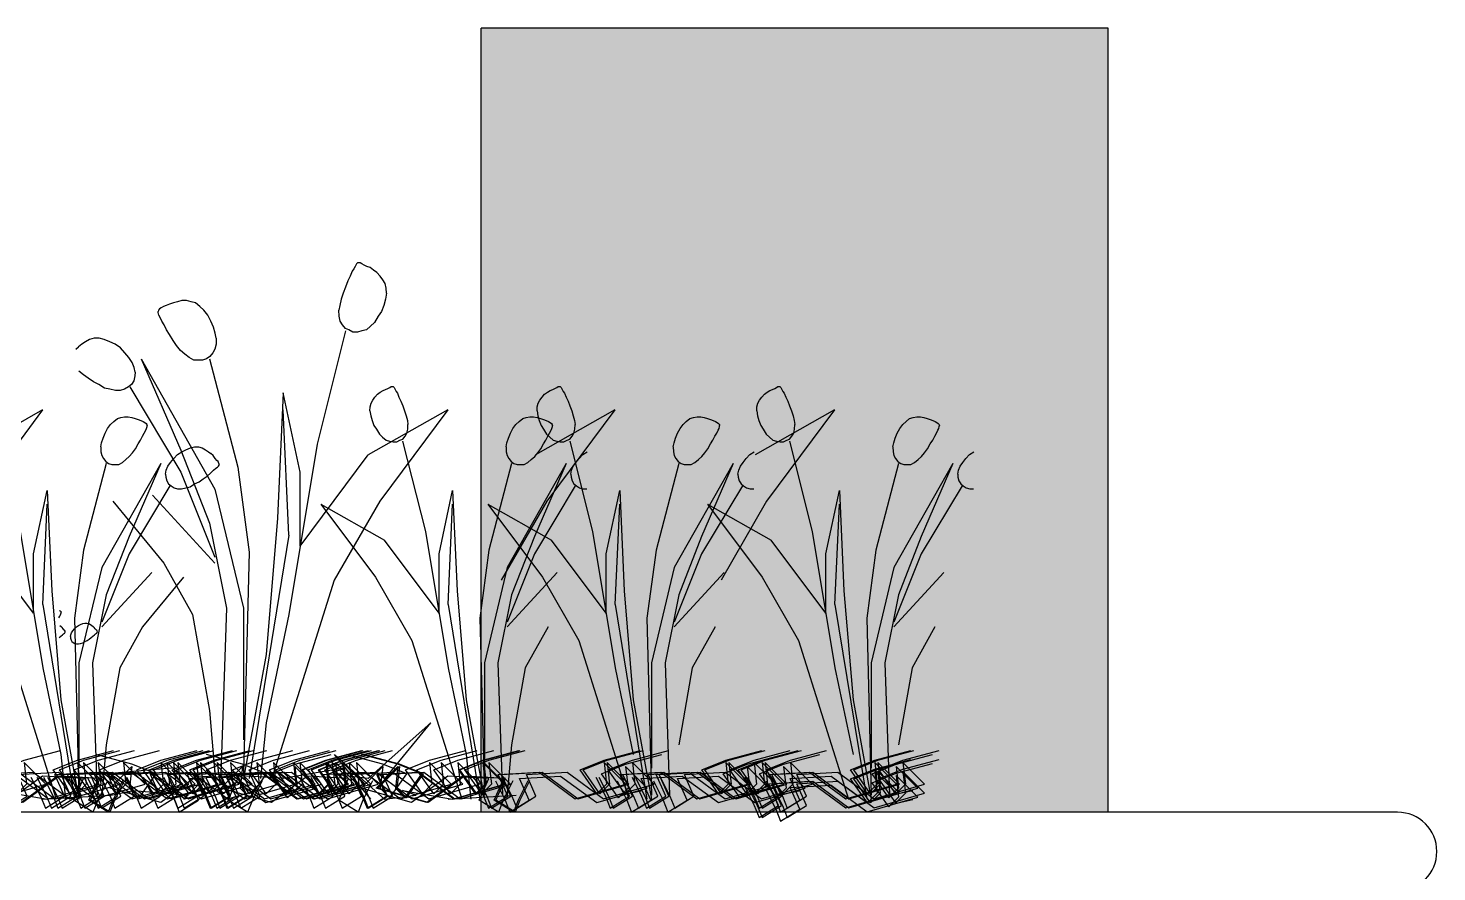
# Model space of a CAD drawing. Header units: metres. Extents: x -109 to 591, y -5 to 592.
# Drawn here: x 573.47 to 574.368, y 7.237 to 7.775 of the extents above; entities that cross this region are included whole.
import ezdxf

# ---------------------------------------------------------------- set-up
doc = ezdxf.new("R2010")
doc.units = ezdxf.units.M
doc.header["$LTSCALE"] = 0.03
doc.layers.add('Areas verdes', color=74, linetype='Continuous')
doc.layers.add('HATCH SECCION', color=8, linetype='Continuous', lineweight=5)
doc.layers.add('Muro bajo', color=7, linetype='Continuous', lineweight=30)

msp = doc.modelspace()

# ---------------------------------------------------------------- hatches: boundary and pattern name
at = {"layer": 'HATCH SECCION'}
msp.add_hatch(color=31, dxfattribs=at).paths.add_polyline_path([(574.15834, 7.27491), (573.75834, 7.27491), (573.75834, 7.77491), (574.15834, 7.77491)])

# ---------------------------------------------------------------- linework, layer by layer
at = {"layer": 'Areas verdes', "color": 6, "linetype": 'Continuous'}
for p, q in [((573.67618, 7.61989), (573.67486, 7.61678)), ((573.67719, 7.62144), (573.67618, 7.61989)), ((573.67804, 7.62299), (573.67719, 7.62144)), ((573.67882, 7.62454), (573.67804, 7.62299)), ((573.67951, 7.62532), (573.67882, 7.62454)), ((573.68021, 7.62532), (573.67951, 7.62532)), ((573.68114, 7.62532), (573.68021, 7.62532)), ((573.68223, 7.62454), (573.68114, 7.62532)), ((573.6837, 7.62377), (573.68223, 7.62454)), ((573.68549, 7.62299), (573.6837, 7.62377)), ((573.68758, 7.62221), (573.68549, 7.62299)), ((573.68976, 7.62066), (573.68758, 7.62221)), ((573.69193, 7.61911), (573.68976, 7.62066)), ((573.69402, 7.61678), (573.69193, 7.61911)), ((573.67183, 7.6098), (573.67036, 7.60592)), ((573.67331, 7.61368), (573.67183, 7.6098)), ((573.67486, 7.61678), (573.67331, 7.61368)), ((573.69573, 7.61445), (573.69402, 7.61678)), ((573.69713, 7.61213), (573.69573, 7.61445)), ((573.69783, 7.60902), (573.69713, 7.61213)), ((573.56476, 7.60049), (573.56212, 7.59971)), ((573.56755, 7.60126), (573.56476, 7.60049)), ((573.57042, 7.60126), (573.56755, 7.60126)), ((573.57337, 7.60049), (573.57042, 7.60126)), ((573.57624, 7.59971), (573.57337, 7.60049)), ((573.66912, 7.60204), (573.66819, 7.59816)), ((573.67036, 7.60592), (573.66912, 7.60204)), ((573.69744, 7.60204), (573.69635, 7.59816)), ((573.69798, 7.60592), (573.69744, 7.60204)), ((573.69798, 7.60592), (573.69783, 7.60902)), ((573.55265, 7.59506), (573.55242, 7.59428)), ((573.5525, 7.59351), (573.55242, 7.59428)), ((573.55288, 7.59195), (573.5525, 7.59351)), ((573.55327, 7.59583), (573.55265, 7.59506)), ((573.55366, 7.5904), (573.55288, 7.59195)), ((573.55436, 7.59661), (573.55327, 7.59583)), ((573.55575, 7.59738), (573.55436, 7.59661)), ((573.55754, 7.59816), (573.55575, 7.59738)), ((573.55971, 7.59894), (573.55754, 7.59816)), ((573.56212, 7.59971), (573.55971, 7.59894)), ((573.57903, 7.59738), (573.57624, 7.59971)), ((573.58159, 7.59506), (573.57903, 7.59738)), ((573.584, 7.59195), (573.58159, 7.59506)), ((573.58602, 7.58807), (573.584, 7.59195)), ((573.66819, 7.59816), (573.66772, 7.59506)), ((573.6678, 7.59118), (573.66772, 7.59506)), ((573.66857, 7.58807), (573.6678, 7.59118)), ((573.69278, 7.59118), (573.69045, 7.5873)), ((573.6948, 7.59428), (573.69278, 7.59118)), ((573.69635, 7.59816), (573.6948, 7.59428)), ((573.55475, 7.58807), (573.55366, 7.5904)), ((573.55614, 7.58575), (573.55475, 7.58807)), ((573.55777, 7.58264), (573.55614, 7.58575)), ((573.55971, 7.57954), (573.55777, 7.58264)), ((573.58764, 7.58419), (573.58602, 7.58807)), ((573.58881, 7.58031), (573.58764, 7.58419)), ((573.66997, 7.58575), (573.66857, 7.58807)), ((573.67183, 7.58342), (573.66997, 7.58575)), ((573.67408, 7.58264), (573.67183, 7.58342)), ((573.67664, 7.58109), (573.67408, 7.58264)), ((573.68518, 7.58264), (573.68231, 7.58187)), ((573.68789, 7.58497), (573.68518, 7.58264)), ((573.69045, 7.5873), (573.68789, 7.58497)), ((573.50369, 7.57333), (573.5016, 7.57178)), ((573.5061, 7.57488), (573.50369, 7.57333)), ((573.50873, 7.57643), (573.5061, 7.57488)), ((573.5116, 7.57721), (573.50873, 7.57643)), ((573.51471, 7.57721), (573.5116, 7.57721)), ((573.51804, 7.57643), (573.51471, 7.57721)), ((573.52154, 7.57488), (573.51804, 7.57643)), ((573.52495, 7.57333), (573.52154, 7.57488)), ((573.52829, 7.571), (573.52495, 7.57333)), ((573.56188, 7.57566), (573.55971, 7.57954)), ((573.56421, 7.57256), (573.56188, 7.57566)), ((573.58935, 7.57333), (573.58865, 7.57023)), ((573.58943, 7.57721), (573.58881, 7.58031)), ((573.58943, 7.57721), (573.58935, 7.57333)), ((573.67944, 7.58109), (573.67664, 7.58109)), ((573.68231, 7.58187), (573.67944, 7.58109)), ((573.49981, 7.57023), (573.5016, 7.57178)), ((573.53124, 7.5679), (573.52829, 7.571)), ((573.5338, 7.5648), (573.53124, 7.5679)), ((573.53589, 7.56169), (573.5338, 7.5648)), ((573.56669, 7.56945), (573.56421, 7.57256)), ((573.56941, 7.56712), (573.56669, 7.56945)), ((573.5722, 7.5648), (573.56941, 7.56712)), ((573.57507, 7.56324), (573.5722, 7.5648)), ((573.58547, 7.56557), (573.58322, 7.56402)), ((573.58733, 7.5679), (573.58547, 7.56557)), ((573.58865, 7.57023), (573.58733, 7.5679)), ((573.5047, 7.55393), (573.50191, 7.55626)), ((573.53721, 7.55859), (573.53589, 7.56169)), ((573.53783, 7.55549), (573.53721, 7.55859)), ((573.53783, 7.55549), (573.5376, 7.55316)), ((573.57795, 7.56324), (573.57507, 7.56324)), ((573.58066, 7.56324), (573.57795, 7.56324)), ((573.58322, 7.56402), (573.58066, 7.56324)), ((573.5078, 7.55161), (573.5047, 7.55393)), ((573.51114, 7.54928), (573.5078, 7.55161)), ((573.51463, 7.54773), (573.51114, 7.54928)), ((573.5182, 7.5454), (573.51463, 7.54773)), ((573.53341, 7.54617), (573.531, 7.54462)), ((573.53535, 7.54773), (573.53341, 7.54617)), ((573.53682, 7.55005), (573.53535, 7.54773)), ((573.5376, 7.55316), (573.53682, 7.55005)), ((573.70011, 7.54579), (573.70098, 7.54641)), ((573.70098, 7.54641), (573.70172, 7.54641)), ((573.70172, 7.54641), (573.70228, 7.54641)), ((573.70228, 7.54641), (573.70284, 7.54579)), ((573.80665, 7.54579), (573.80752, 7.54641)), ((573.80752, 7.54641), (573.80827, 7.54641)), ((573.80827, 7.54641), (573.80883, 7.54641)), ((573.80883, 7.54641), (573.80938, 7.54579)), ((573.94679, 7.54579), (573.94765, 7.54641)), ((573.94765, 7.54641), (573.9484, 7.54641)), ((573.9484, 7.54641), (573.94896, 7.54641)), ((573.94896, 7.54641), (573.94952, 7.54579)), ((573.52169, 7.54462), (573.5182, 7.5454)), ((573.52511, 7.54385), (573.52169, 7.54462)), ((573.52821, 7.54385), (573.52511, 7.54385)), ((573.531, 7.54462), (573.52821, 7.54385)), ((573.68819, 7.53585), (573.68931, 7.53772)), ((573.68931, 7.53772), (573.69067, 7.53958)), ((573.69067, 7.53958), (573.69235, 7.54144)), ((573.69235, 7.54144), (573.69408, 7.54268)), ((573.69408, 7.54268), (573.69582, 7.54392)), ((573.69582, 7.54392), (573.6975, 7.54454)), ((573.6975, 7.54454), (573.69893, 7.54516)), ((573.69893, 7.54516), (573.70011, 7.54579)), ((573.70284, 7.54579), (573.70346, 7.54454)), ((573.70346, 7.54454), (573.70414, 7.5433)), ((573.70414, 7.5433), (573.70495, 7.54206)), ((573.70495, 7.54206), (573.706, 7.53958)), ((573.706, 7.53958), (573.70724, 7.53709)), ((573.79474, 7.53585), (573.79585, 7.53772)), ((573.79585, 7.53772), (573.79722, 7.53958)), ((573.79722, 7.53958), (573.79889, 7.54144)), ((573.79889, 7.54144), (573.80063, 7.54268)), ((573.80063, 7.54268), (573.80237, 7.54392)), ((573.80237, 7.54392), (573.80405, 7.54454)), ((573.80405, 7.54454), (573.80547, 7.54516)), ((573.80547, 7.54516), (573.80665, 7.54579)), ((573.80938, 7.54579), (573.81001, 7.54454)), ((573.81001, 7.54454), (573.81069, 7.5433)), ((573.81069, 7.5433), (573.8115, 7.54206)), ((573.8115, 7.54206), (573.81255, 7.53958)), ((573.81255, 7.53958), (573.81379, 7.53709)), ((573.93487, 7.53585), (573.93598, 7.53772)), ((573.93598, 7.53772), (573.93735, 7.53958)), ((573.93735, 7.53958), (573.93903, 7.54144)), ((573.93903, 7.54144), (573.94076, 7.54268)), ((573.94076, 7.54268), (573.9425, 7.54392)), ((573.9425, 7.54392), (573.94418, 7.54454)), ((573.94418, 7.54454), (573.94561, 7.54516)), ((573.94561, 7.54516), (573.94679, 7.54579)), ((573.94952, 7.54579), (573.95014, 7.54454)), ((573.95014, 7.54454), (573.95082, 7.5433)), ((573.95082, 7.5433), (573.95163, 7.54206)), ((573.95163, 7.54206), (573.95268, 7.53958)), ((573.95268, 7.53958), (573.95392, 7.53709)), ((573.68751, 7.53089), (573.68763, 7.53337)), ((573.68751, 7.53089), (573.68794, 7.52778)), ((573.68763, 7.53337), (573.68819, 7.53585)), ((573.70724, 7.53709), (573.70842, 7.53399)), ((573.70842, 7.53399), (573.7096, 7.53089)), ((573.7096, 7.53089), (573.7106, 7.52778)), ((573.79405, 7.53089), (573.79418, 7.53337)), ((573.79405, 7.53089), (573.79449, 7.52778)), ((573.79418, 7.53337), (573.79474, 7.53585)), ((573.81379, 7.53709), (573.81497, 7.53399)), ((573.81497, 7.53399), (573.81615, 7.53089)), ((573.81615, 7.53089), (573.81714, 7.52778)), ((573.93418, 7.53089), (573.93431, 7.53337)), ((573.93418, 7.53089), (573.93462, 7.52778)), ((573.93431, 7.53337), (573.93487, 7.53585)), ((573.95392, 7.53709), (573.9551, 7.53399)), ((573.9551, 7.53399), (573.95628, 7.53089)), ((573.95628, 7.53089), (573.95728, 7.52778)), ((573.51856, 7.51661), (573.52017, 7.51971)), ((573.52017, 7.51971), (573.5221, 7.5222)), ((573.5221, 7.5222), (573.52415, 7.52406)), ((573.52415, 7.52406), (573.52638, 7.52592)), ((573.52638, 7.52592), (573.52868, 7.52654)), ((573.52868, 7.52654), (573.53104, 7.52716)), ((573.53104, 7.52716), (573.53333, 7.52716)), ((573.53333, 7.52716), (573.53557, 7.52654)), ((573.53557, 7.52654), (573.53768, 7.52592)), ((573.53768, 7.52592), (573.5396, 7.5253)), ((573.5396, 7.5253), (573.54134, 7.52468)), ((573.54134, 7.52468), (573.54277, 7.52406)), ((573.54277, 7.52406), (573.54389, 7.52344)), ((573.54389, 7.52344), (573.54476, 7.52282)), ((573.54445, 7.51847), (573.54507, 7.51971)), ((573.54476, 7.52282), (573.54525, 7.5222)), ((573.54507, 7.51971), (573.54538, 7.52096)), ((573.54525, 7.5222), (573.54544, 7.52158)), ((573.54538, 7.52096), (573.54544, 7.52158)), ((573.68794, 7.52778), (573.68881, 7.52468)), ((573.68881, 7.52468), (573.69005, 7.52158)), ((573.69005, 7.52158), (573.69166, 7.51909)), ((573.7106, 7.52778), (573.71134, 7.52468)), ((573.71134, 7.52468), (573.71171, 7.5222)), ((573.71165, 7.51909), (573.71171, 7.5222)), ((573.77708, 7.51661), (573.77869, 7.51971)), ((573.77869, 7.51971), (573.78062, 7.5222)), ((573.78062, 7.5222), (573.78266, 7.52406)), ((573.78266, 7.52406), (573.7849, 7.52592)), ((573.7849, 7.52592), (573.7872, 7.52654)), ((573.7872, 7.52654), (573.78955, 7.52716)), ((573.78955, 7.52716), (573.79185, 7.52716)), ((573.79185, 7.52716), (573.79409, 7.52654)), ((573.79409, 7.52654), (573.7962, 7.52592)), ((573.79449, 7.52778), (573.79536, 7.52468)), ((573.79536, 7.52468), (573.7966, 7.52158)), ((573.7962, 7.52592), (573.79812, 7.5253)), ((573.7966, 7.52158), (573.79821, 7.51909)), ((573.79812, 7.5253), (573.79986, 7.52468)), ((573.79986, 7.52468), (573.80129, 7.52406)), ((573.80129, 7.52406), (573.8024, 7.52344)), ((573.8024, 7.52344), (573.80327, 7.52282)), ((573.80296, 7.51847), (573.80358, 7.51971)), ((573.80327, 7.52282), (573.80377, 7.5222)), ((573.80358, 7.51971), (573.80389, 7.52096)), ((573.80377, 7.5222), (573.80396, 7.52158)), ((573.80389, 7.52096), (573.80396, 7.52158)), ((573.81714, 7.52778), (573.81789, 7.52468)), ((573.81789, 7.52468), (573.81826, 7.5222)), ((573.8182, 7.51909), (573.81826, 7.5222)), ((573.88362, 7.51661), (573.88524, 7.51971)), ((573.88524, 7.51971), (573.88716, 7.5222)), ((573.88716, 7.5222), (573.88921, 7.52406)), ((573.88921, 7.52406), (573.89145, 7.52592)), ((573.89145, 7.52592), (573.89374, 7.52654)), ((573.89374, 7.52654), (573.8961, 7.52716)), ((573.8961, 7.52716), (573.8984, 7.52716)), ((573.8984, 7.52716), (573.90063, 7.52654)), ((573.90063, 7.52654), (573.90274, 7.52592)), ((573.90274, 7.52592), (573.90467, 7.5253)), ((573.90467, 7.5253), (573.90641, 7.52468)), ((573.90641, 7.52468), (573.90783, 7.52406)), ((573.90783, 7.52406), (573.90895, 7.52344)), ((573.90895, 7.52344), (573.90982, 7.52282)), ((573.90951, 7.51847), (573.91013, 7.51971)), ((573.90982, 7.52282), (573.91032, 7.5222)), ((573.91013, 7.51971), (573.91044, 7.52096)), ((573.91032, 7.5222), (573.9105, 7.52158)), ((573.91044, 7.52096), (573.9105, 7.52158)), ((573.93462, 7.52778), (573.93549, 7.52468)), ((573.93549, 7.52468), (573.93673, 7.52158)), ((573.93673, 7.52158), (573.93834, 7.51909)), ((573.95728, 7.52778), (573.95802, 7.52468)), ((573.95802, 7.52468), (573.95839, 7.5222)), ((573.95833, 7.51909), (573.95839, 7.5222)), ((574.02376, 7.51661), (574.02537, 7.51971)), ((574.02537, 7.51971), (574.0273, 7.5222)), ((574.0273, 7.5222), (574.02934, 7.52406)), ((574.02934, 7.52406), (574.03158, 7.52592)), ((574.03158, 7.52592), (574.03388, 7.52654)), ((574.03388, 7.52654), (574.03623, 7.52716)), ((574.03623, 7.52716), (574.03853, 7.52716)), ((574.03853, 7.52716), (574.04077, 7.52654)), ((574.04077, 7.52654), (574.04288, 7.52592)), ((574.04288, 7.52592), (574.0448, 7.5253)), ((574.0448, 7.5253), (574.04654, 7.52468)), ((574.04654, 7.52468), (574.04797, 7.52406)), ((574.04797, 7.52406), (574.04908, 7.52344)), ((574.04908, 7.52344), (574.04995, 7.52282)), ((574.04964, 7.51847), (574.05026, 7.51971)), ((574.04995, 7.52282), (574.05045, 7.5222)), ((574.05026, 7.51971), (574.05057, 7.52096)), ((574.05045, 7.5222), (574.05064, 7.52158)), ((574.05057, 7.52096), (574.05064, 7.52158)), ((573.51583, 7.50792), (573.51633, 7.5104)), ((573.51633, 7.5104), (573.51726, 7.51351)), ((573.51726, 7.51351), (573.51856, 7.51661)), ((573.5396, 7.50978), (573.54116, 7.51227)), ((573.54116, 7.51227), (573.54246, 7.51475)), ((573.54246, 7.51475), (573.54358, 7.51661)), ((573.54358, 7.51661), (573.54445, 7.51847)), ((573.69166, 7.51909), (573.69353, 7.51599)), ((573.69353, 7.51599), (573.69557, 7.51413)), ((573.69557, 7.51413), (573.69775, 7.51227)), ((573.69775, 7.51227), (573.70004, 7.51164)), ((573.70004, 7.51164), (573.70234, 7.51102)), ((573.70234, 7.51102), (573.70458, 7.51102)), ((573.70458, 7.51102), (573.70662, 7.51227)), ((573.70662, 7.51227), (573.70842, 7.51289)), ((573.70842, 7.51289), (573.70991, 7.51475)), ((573.70991, 7.51475), (573.71103, 7.51661)), ((573.71103, 7.51661), (573.71165, 7.51909)), ((573.77435, 7.50792), (573.77484, 7.5104)), ((573.77484, 7.5104), (573.77577, 7.51351)), ((573.77577, 7.51351), (573.77708, 7.51661)), ((573.79812, 7.50978), (573.79967, 7.51227)), ((573.79821, 7.51909), (573.80007, 7.51599)), ((573.79967, 7.51227), (573.80098, 7.51475)), ((573.80007, 7.51599), (573.80212, 7.51413)), ((573.80098, 7.51475), (573.80209, 7.51661)), ((573.80209, 7.51661), (573.80296, 7.51847)), ((573.80212, 7.51413), (573.80429, 7.51227)), ((573.80429, 7.51227), (573.80659, 7.51164)), ((573.80659, 7.51164), (573.80889, 7.51102)), ((573.80889, 7.51102), (573.81112, 7.51102)), ((573.81112, 7.51102), (573.81317, 7.51227)), ((573.81317, 7.51227), (573.81497, 7.51289)), ((573.81497, 7.51289), (573.81646, 7.51475)), ((573.81646, 7.51475), (573.81758, 7.51661)), ((573.81758, 7.51661), (573.8182, 7.51909)), ((573.88089, 7.50792), (573.88139, 7.5104)), ((573.88139, 7.5104), (573.88232, 7.51351)), ((573.88232, 7.51351), (573.88362, 7.51661)), ((573.90467, 7.50978), (573.90622, 7.51227)), ((573.90622, 7.51227), (573.90752, 7.51475)), ((573.90752, 7.51475), (573.90864, 7.51661)), ((573.90864, 7.51661), (573.90951, 7.51847)), ((573.93834, 7.51909), (573.94021, 7.51599)), ((573.94021, 7.51599), (573.94225, 7.51413)), ((573.94225, 7.51413), (573.94443, 7.51227)), ((573.94443, 7.51227), (573.94672, 7.51164)), ((573.94672, 7.51164), (573.94902, 7.51102)), ((573.94902, 7.51102), (573.95125, 7.51102)), ((573.95125, 7.51102), (573.9533, 7.51227)), ((573.9533, 7.51227), (573.9551, 7.51289)), ((573.9551, 7.51289), (573.95659, 7.51475)), ((573.95659, 7.51475), (573.95771, 7.51661)), ((573.95771, 7.51661), (573.95833, 7.51909)), ((574.02103, 7.50792), (574.02152, 7.5104)), ((574.02152, 7.5104), (574.02245, 7.51351)), ((574.02245, 7.51351), (574.02376, 7.51661)), ((574.0448, 7.50978), (574.04635, 7.51227)), ((574.04635, 7.51227), (574.04766, 7.51475)), ((574.04766, 7.51475), (574.04877, 7.51661)), ((574.04877, 7.51661), (574.04964, 7.51847)), ((573.51583, 7.50792), (573.51589, 7.50482)), ((573.51589, 7.50482), (573.51645, 7.50233)), ((573.51645, 7.50233), (573.51751, 7.50047)), ((573.53184, 7.49985), (573.53402, 7.50171)), ((573.53402, 7.50171), (573.536, 7.5042)), ((573.536, 7.5042), (573.53787, 7.50668)), ((573.53787, 7.50668), (573.5396, 7.50978)), ((573.56238, 7.50047), (573.56474, 7.50295)), ((573.56474, 7.50295), (573.56741, 7.50482)), ((573.56741, 7.50482), (573.57014, 7.50606)), ((573.57014, 7.50606), (573.57294, 7.5073)), ((573.57294, 7.5073), (573.57561, 7.50792)), ((573.57561, 7.50792), (573.57809, 7.50792)), ((573.57809, 7.50792), (573.58039, 7.5073)), ((573.58039, 7.5073), (573.5825, 7.50606)), ((573.5825, 7.50606), (573.58442, 7.50482)), ((573.58442, 7.50482), (573.5861, 7.50357)), ((573.58752, 7.50233), (573.5861, 7.50357)), ((573.58883, 7.50047), (573.58752, 7.50233)), ((573.77435, 7.50792), (573.77441, 7.50482)), ((573.77441, 7.50482), (573.77497, 7.50233)), ((573.77497, 7.50233), (573.77602, 7.50047)), ((573.79036, 7.49985), (573.79253, 7.50171)), ((573.79253, 7.50171), (573.79452, 7.5042)), ((573.79452, 7.5042), (573.79638, 7.50668)), ((573.79638, 7.50668), (573.79812, 7.50978)), ((573.8209, 7.50047), (573.82326, 7.50295)), ((573.82326, 7.50295), (573.82593, 7.50482)), ((573.88089, 7.50792), (573.88096, 7.50482)), ((573.88096, 7.50482), (573.88151, 7.50233)), ((573.88151, 7.50233), (573.88257, 7.50047)), ((573.89691, 7.49985), (573.89908, 7.50171)), ((573.89908, 7.50171), (573.90107, 7.5042)), ((573.90107, 7.5042), (573.90293, 7.50668)), ((573.90293, 7.50668), (573.90467, 7.50978)), ((573.92745, 7.50047), (573.92981, 7.50295)), ((573.92981, 7.50295), (573.93248, 7.50482)), ((574.02103, 7.50792), (574.02109, 7.50482)), ((574.02109, 7.50482), (574.02165, 7.50233)), ((574.02165, 7.50233), (574.0227, 7.50047)), ((574.03704, 7.49985), (574.03921, 7.50171)), ((574.03921, 7.50171), (574.0412, 7.5042)), ((574.0412, 7.5042), (574.04306, 7.50668)), ((574.04306, 7.50668), (574.0448, 7.50978)), ((574.06758, 7.50047), (574.06994, 7.50295)), ((574.06994, 7.50295), (574.07261, 7.50482)), ((573.51751, 7.50047), (573.519, 7.49861)), ((573.519, 7.49861), (573.5208, 7.49737)), ((573.5208, 7.49737), (573.52284, 7.49675)), ((573.52284, 7.49675), (573.52502, 7.49675)), ((573.52502, 7.49675), (573.52731, 7.49675)), ((573.52731, 7.49675), (573.52961, 7.49799)), ((573.52961, 7.49799), (573.53184, 7.49985)), ((573.55711, 7.49054), (573.55761, 7.49302)), ((573.55761, 7.49302), (573.55866, 7.49551)), ((573.55866, 7.49551), (573.56034, 7.49799)), ((573.56034, 7.49799), (573.56238, 7.50047)), ((573.58585, 7.49116), (573.58777, 7.49302)), ((573.58777, 7.49302), (573.58926, 7.49426)), ((573.58982, 7.49923), (573.58883, 7.50047)), ((573.58926, 7.49426), (573.59032, 7.49488)), ((573.59063, 7.49861), (573.58982, 7.49923)), ((573.59032, 7.49488), (573.591, 7.49551)), ((573.59119, 7.49737), (573.59063, 7.49861)), ((573.591, 7.49551), (573.59137, 7.49613)), ((573.59144, 7.49675), (573.59119, 7.49737)), ((573.59137, 7.49613), (573.59144, 7.49675)), ((573.77602, 7.50047), (573.77751, 7.49861)), ((573.77751, 7.49861), (573.77931, 7.49737)), ((573.77931, 7.49737), (573.78136, 7.49675)), ((573.78136, 7.49675), (573.78353, 7.49675)), ((573.78353, 7.49675), (573.78583, 7.49675)), ((573.78583, 7.49675), (573.78813, 7.49799)), ((573.78813, 7.49799), (573.79036, 7.49985)), ((573.81563, 7.49054), (573.81612, 7.49302)), ((573.81612, 7.49302), (573.81718, 7.49551)), ((573.81718, 7.49551), (573.81885, 7.49799)), ((573.81885, 7.49799), (573.8209, 7.50047)), ((573.88257, 7.50047), (573.88406, 7.49861)), ((573.88406, 7.49861), (573.88586, 7.49737)), ((573.88586, 7.49737), (573.88791, 7.49675)), ((573.88791, 7.49675), (573.89008, 7.49675)), ((573.89008, 7.49675), (573.89238, 7.49675)), ((573.89238, 7.49675), (573.89467, 7.49799)), ((573.89467, 7.49799), (573.89691, 7.49985)), ((573.92217, 7.49054), (573.92267, 7.49302)), ((573.92267, 7.49302), (573.92372, 7.49551)), ((573.92372, 7.49551), (573.9254, 7.49799)), ((573.9254, 7.49799), (573.92745, 7.50047)), ((574.0227, 7.50047), (574.02419, 7.49861)), ((574.02419, 7.49861), (574.02599, 7.49737)), ((574.02599, 7.49737), (574.02804, 7.49675)), ((574.02804, 7.49675), (574.03021, 7.49675)), ((574.03021, 7.49675), (574.03251, 7.49675)), ((574.03251, 7.49675), (574.03481, 7.49799)), ((574.03481, 7.49799), (574.03704, 7.49985)), ((574.0623, 7.49054), (574.0628, 7.49302)), ((574.0628, 7.49302), (574.06386, 7.49551)), ((574.06386, 7.49551), (574.06553, 7.49799)), ((574.06553, 7.49799), (574.06758, 7.50047)), ((573.55711, 7.49054), (573.55729, 7.48868)), ((573.55729, 7.48868), (573.55792, 7.48619)), ((573.55792, 7.48619), (573.5591, 7.48433)), ((573.5591, 7.48433), (573.56065, 7.48309)), ((573.57281, 7.48247), (573.57567, 7.48433)), ((573.57567, 7.48433), (573.57846, 7.48557)), ((573.57846, 7.48557), (573.58113, 7.48744)), ((573.58113, 7.48744), (573.58361, 7.4893)), ((573.58361, 7.4893), (573.58585, 7.49116)), ((573.81563, 7.49054), (573.81581, 7.48868)), ((573.81581, 7.48868), (573.81643, 7.48619)), ((573.81643, 7.48619), (573.81761, 7.48433)), ((573.81761, 7.48433), (573.81916, 7.48309)), ((573.92217, 7.49054), (573.92236, 7.48868)), ((573.92236, 7.48868), (573.92298, 7.48619)), ((573.92298, 7.48619), (573.92416, 7.48433)), ((573.92416, 7.48433), (573.92571, 7.48309)), ((574.0623, 7.49054), (574.06249, 7.48868)), ((574.06249, 7.48868), (574.06311, 7.48619)), ((574.06311, 7.48619), (574.06429, 7.48433)), ((574.06429, 7.48433), (574.06584, 7.48309)), ((573.56065, 7.48309), (573.56257, 7.48185)), ((573.56257, 7.48185), (573.56481, 7.48123)), ((573.56481, 7.48123), (573.56729, 7.48123)), ((573.56729, 7.48123), (573.57002, 7.48185)), ((573.57002, 7.48185), (573.57281, 7.48247)), ((573.81916, 7.48309), (573.82109, 7.48185)), ((573.82109, 7.48185), (573.82332, 7.48123)), ((573.82332, 7.48123), (573.82581, 7.48123)), ((573.92571, 7.48309), (573.92764, 7.48185)), ((573.92764, 7.48185), (573.92987, 7.48123)), ((573.92987, 7.48123), (573.93235, 7.48123)), ((574.06584, 7.48309), (574.06777, 7.48185)), ((574.06777, 7.48185), (574.07, 7.48123)), ((574.07, 7.48123), (574.07248, 7.48123)), ((573.4893, 7.40364), (573.48986, 7.40333)), ((573.48986, 7.40333), (573.49029, 7.40302)), ((573.49029, 7.40302), (573.49054, 7.4027)), ((573.49054, 7.4027), (573.49063, 7.40239)), ((573.48914, 7.39898), (573.4897, 7.39991)), ((573.48965, 7.39401), (573.49049, 7.39339)), ((573.4897, 7.39991), (573.49014, 7.40084)), ((573.49014, 7.40084), (573.49045, 7.40146)), ((573.49045, 7.40146), (573.4906, 7.40208)), ((573.4906, 7.40208), (573.49063, 7.40239)), ((573.50029, 7.39308), (573.50162, 7.39401)), ((573.50162, 7.39401), (573.50299, 7.39464)), ((573.50299, 7.39464), (573.50438, 7.39526)), ((573.50438, 7.39526), (573.50572, 7.39557)), ((573.50572, 7.39557), (573.50696, 7.39557)), ((573.50696, 7.39557), (573.50811, 7.39526)), ((573.50811, 7.39526), (573.50916, 7.39464)), ((573.50916, 7.39464), (573.51012, 7.39401)), ((573.51012, 7.39401), (573.51096, 7.39339)), ((573.48925, 7.38626), (573.49037, 7.38719)), ((573.49037, 7.38719), (573.49133, 7.38812)), ((573.4912, 7.39277), (573.49049, 7.39339)), ((573.49186, 7.39184), (573.4912, 7.39277)), ((573.49133, 7.38812), (573.49207, 7.38874)), ((573.49235, 7.39122), (573.49186, 7.39184)), ((573.49207, 7.38874), (573.4926, 7.38905)), ((573.49276, 7.39091), (573.49235, 7.39122)), ((573.4926, 7.38905), (573.49294, 7.38936)), ((573.49304, 7.39029), (573.49276, 7.39091)), ((573.49294, 7.38936), (573.49313, 7.38967)), ((573.49316, 7.38998), (573.49304, 7.39029)), ((573.49313, 7.38967), (573.49316, 7.38998)), ((573.49647, 7.38688), (573.49672, 7.38812)), ((573.49647, 7.38688), (573.49656, 7.38595)), ((573.49656, 7.38595), (573.49687, 7.3847)), ((573.49672, 7.38812), (573.49724, 7.38936)), ((573.49687, 7.3847), (573.49746, 7.38377)), ((573.49724, 7.38936), (573.49808, 7.3906)), ((573.49808, 7.3906), (573.49911, 7.39184)), ((573.49911, 7.39184), (573.50029, 7.39308)), ((573.50714, 7.38439), (573.50848, 7.38532)), ((573.50848, 7.38532), (573.50972, 7.38626)), ((573.50972, 7.38626), (573.51084, 7.38719)), ((573.51084, 7.38719), (573.5118, 7.38812)), ((573.51168, 7.39277), (573.51096, 7.39339)), ((573.51233, 7.39184), (573.51168, 7.39277)), ((573.5118, 7.38812), (573.51254, 7.38874)), ((573.51282, 7.39122), (573.51233, 7.39184)), ((573.51254, 7.38874), (573.51307, 7.38905)), ((573.51323, 7.39091), (573.51282, 7.39122)), ((573.51307, 7.38905), (573.51341, 7.38936)), ((573.51351, 7.39029), (573.51323, 7.39091)), ((573.51341, 7.38936), (573.5136, 7.38967)), ((573.51363, 7.38998), (573.51351, 7.39029)), ((573.5136, 7.38967), (573.51363, 7.38998)), ((573.49746, 7.38377), (573.49824, 7.38315)), ((573.49824, 7.38315), (573.4992, 7.38253)), ((573.4992, 7.38253), (573.50032, 7.38222)), ((573.50032, 7.38222), (573.50156, 7.38222)), ((573.50156, 7.38222), (573.50292, 7.38253)), ((573.50292, 7.38253), (573.50432, 7.38284)), ((573.50432, 7.38284), (573.50575, 7.38377)), ((573.50575, 7.38377), (573.50714, 7.38439))]:
    msp.add_line(p, q, dxfattribs=at)
at = {"layer": 'Areas verdes', "linetype": 'Continuous'}
for p, q in [((573.67199, 7.58187), (573.65383, 7.50971)), ((573.54163, 7.56402), (573.56693, 7.50583)), ((573.54163, 7.56402), (573.58865, 7.481)), ((573.58508, 7.56402), (573.60316, 7.49496)), ((573.53434, 7.54617), (573.56693, 7.49186)), ((573.63211, 7.54229), (573.62854, 7.46237)), ((573.64297, 7.49186), (573.63211, 7.54229)), ((573.47865, 7.53143), (573.4279, 7.50272)), ((573.47865, 7.53143), (573.4352, 7.47324)), ((573.63575, 7.45151), (573.63211, 7.53143)), ((573.73717, 7.53143), (573.68642, 7.50272)), ((573.73717, 7.53143), (573.69371, 7.47324)), ((573.84371, 7.53143), (573.79297, 7.50272)), ((573.84371, 7.53143), (573.80026, 7.47324)), ((573.98384, 7.53143), (573.9331, 7.50272)), ((573.98384, 7.53143), (573.94039, 7.47324)), ((573.7083, 7.51164), (573.72283, 7.45392)), ((573.81485, 7.51164), (573.82937, 7.45392)), ((573.95498, 7.51164), (573.9695, 7.45392)), ((573.56693, 7.50583), (573.58508, 7.45927)), ((573.65383, 7.50971), (573.63575, 7.40108)), ((573.64297, 7.44453), (573.68642, 7.50272)), ((573.51931, 7.49737), (573.50484, 7.44212)), ((573.55407, 7.49737), (573.51645, 7.43095)), ((573.55407, 7.49737), (573.53383, 7.45081)), ((573.60316, 7.49496), (573.61038, 7.44065)), ((573.77782, 7.49737), (573.76336, 7.44212)), ((573.81258, 7.49737), (573.77497, 7.43095)), ((573.81258, 7.49737), (573.79235, 7.45081)), ((573.88437, 7.49737), (573.86991, 7.44212)), ((573.91913, 7.49737), (573.88151, 7.43095)), ((573.91913, 7.49737), (573.8989, 7.45081)), ((574.0245, 7.49737), (574.01004, 7.44212)), ((574.05926, 7.49737), (574.02165, 7.43095)), ((574.05926, 7.49737), (574.03903, 7.45081)), ((573.56693, 7.49186), (573.58865, 7.43754)), ((573.64297, 7.44453), (573.64297, 7.49186)), ((573.473, 7.43964), (573.48169, 7.47999)), ((573.48169, 7.47999), (573.48454, 7.41605)), ((573.5599, 7.48309), (573.53383, 7.43964)), ((573.58865, 7.43367), (573.54885, 7.47712)), ((573.58865, 7.481), (573.60681, 7.40496)), ((573.73152, 7.43964), (573.74021, 7.47999)), ((573.74021, 7.47999), (573.74306, 7.41605)), ((573.81842, 7.48309), (573.79235, 7.43964)), ((573.83806, 7.43964), (573.84675, 7.47999)), ((573.84675, 7.47999), (573.84961, 7.41605)), ((573.92497, 7.48309), (573.8989, 7.43964)), ((573.97819, 7.43964), (573.98689, 7.47999)), ((573.98689, 7.47999), (573.98974, 7.41605)), ((574.0651, 7.48309), (574.03903, 7.43964)), ((573.47877, 7.40736), (573.48169, 7.4713)), ((573.52348, 7.47324), (573.55606, 7.43367)), ((573.65616, 7.4713), (573.69675, 7.44833)), ((573.65616, 7.4713), (573.69092, 7.42474)), ((573.69371, 7.47324), (573.66469, 7.4228)), ((573.73729, 7.40736), (573.74021, 7.4713)), ((573.76271, 7.4713), (573.8033, 7.44833)), ((573.76271, 7.4713), (573.79747, 7.42474)), ((573.80026, 7.47324), (573.77124, 7.4228)), ((573.84384, 7.40736), (573.84675, 7.4713)), ((573.90284, 7.4713), (573.94343, 7.44833)), ((573.90284, 7.4713), (573.9376, 7.42474)), ((573.94039, 7.47324), (573.91137, 7.4228)), ((573.98397, 7.40736), (573.98689, 7.4713)), ((573.58508, 7.45927), (573.59595, 7.40496)), ((573.62854, 7.46237), (573.62124, 7.37547)), ((573.473, 7.40177), (573.43824, 7.44833)), ((573.46431, 7.45392), (573.47877, 7.36701)), ((573.53383, 7.45081), (573.51931, 7.41357)), ((573.63575, 7.45151), (573.61038, 7.29633)), ((573.73152, 7.40177), (573.69675, 7.44833)), ((573.72283, 7.45392), (573.73729, 7.36701)), ((573.79235, 7.45081), (573.77782, 7.41357)), ((573.83806, 7.40177), (573.8033, 7.44833)), ((573.82937, 7.45392), (573.84384, 7.36701)), ((573.8989, 7.45081), (573.88437, 7.41357)), ((573.97819, 7.40177), (573.94343, 7.44833)), ((573.9695, 7.45392), (573.98397, 7.36701)), ((574.03903, 7.45081), (574.0245, 7.41357)), ((573.473, 7.40177), (573.473, 7.43964)), ((573.50484, 7.44212), (573.49907, 7.39867)), ((573.53383, 7.43964), (573.51645, 7.39619)), ((573.61038, 7.44065), (573.60681, 7.29943)), ((573.73152, 7.40177), (573.73152, 7.43964)), ((573.76336, 7.44212), (573.75759, 7.39867)), ((573.79235, 7.43964), (573.77497, 7.39619)), ((573.83806, 7.40177), (573.83806, 7.43964)), ((573.86991, 7.44212), (573.86413, 7.39867)), ((573.8989, 7.43964), (573.88151, 7.39619)), ((573.97819, 7.40177), (573.97819, 7.43964)), ((574.01004, 7.44212), (574.00427, 7.39867)), ((574.03903, 7.43964), (574.02165, 7.39619)), ((573.51645, 7.43095), (573.50193, 7.37012)), ((573.55606, 7.43367), (573.57422, 7.40108)), ((573.77497, 7.43095), (573.76044, 7.37012)), ((573.88151, 7.43095), (573.86699, 7.37012)), ((574.02165, 7.43095), (574.00712, 7.37012)), ((573.51645, 7.39308), (573.54829, 7.42784)), ((573.56859, 7.42474), (573.54252, 7.39308)), ((573.66469, 7.4228), (573.62489, 7.29633)), ((573.69092, 7.42474), (573.71413, 7.38439)), ((573.77497, 7.39308), (573.80681, 7.42784)), ((573.79747, 7.42474), (573.82068, 7.38439)), ((573.88151, 7.39308), (573.91336, 7.42784)), ((573.9376, 7.42474), (573.96081, 7.38439)), ((574.02165, 7.39308), (574.05349, 7.42784)), ((573.48454, 7.41605), (573.49038, 7.34653)), ((573.51931, 7.41357), (573.51062, 7.37012)), ((573.74306, 7.41605), (573.7489, 7.34653)), ((573.77782, 7.41357), (573.76913, 7.37012)), ((573.84961, 7.41605), (573.85544, 7.34653)), ((573.88437, 7.41357), (573.87568, 7.37012)), ((573.98974, 7.41605), (573.99558, 7.34653)), ((574.0245, 7.41357), (574.01581, 7.37012)), ((573.47877, 7.40736), (573.49907, 7.28321)), ((573.59595, 7.40496), (573.5923, 7.29943)), ((573.60681, 7.40496), (573.60681, 7.32116)), ((573.73729, 7.40736), (573.75759, 7.28321)), ((573.84384, 7.40736), (573.86413, 7.28321)), ((573.98397, 7.40736), (574.00427, 7.28321)), ((573.49907, 7.39867), (573.50193, 7.2857)), ((573.57422, 7.40108), (573.58508, 7.33978)), ((573.63575, 7.40108), (573.62124, 7.33202)), ((573.75759, 7.39867), (573.76044, 7.2857)), ((573.86413, 7.39867), (573.86699, 7.2857)), ((574.00427, 7.39867), (574.00712, 7.2857)), ((573.54252, 7.39308), (573.528, 7.36701)), ((573.80104, 7.39308), (573.78651, 7.36701)), ((573.90759, 7.39308), (573.89306, 7.36701)), ((574.04772, 7.39308), (574.03319, 7.36701)), ((573.45562, 7.38439), (573.48746, 7.28321)), ((573.71413, 7.38439), (573.74598, 7.28321)), ((573.82068, 7.38439), (573.85253, 7.28321)), ((573.96081, 7.38439), (573.99266, 7.28321)), ((573.47877, 7.36701), (573.49038, 7.31177)), ((573.50193, 7.37012), (573.50193, 7.30308)), ((573.51062, 7.37012), (573.51353, 7.2857)), ((573.528, 7.36701), (573.51931, 7.31797)), ((573.62124, 7.37547), (573.60681, 7.29633)), ((573.73729, 7.36701), (573.7489, 7.31177)), ((573.76044, 7.37012), (573.76044, 7.30308)), ((573.76913, 7.37012), (573.77205, 7.2857)), ((573.78651, 7.36701), (573.77782, 7.31797)), ((573.84384, 7.36701), (573.85544, 7.31177)), ((573.86699, 7.37012), (573.86699, 7.30308)), ((573.87568, 7.37012), (573.8786, 7.2857)), ((573.89306, 7.36701), (573.88437, 7.31797)), ((573.98397, 7.36701), (573.99558, 7.31177)), ((574.00712, 7.37012), (574.00712, 7.30308)), ((574.01581, 7.37012), (574.01873, 7.2857)), ((574.03319, 7.36701), (574.0245, 7.31797)), ((573.49038, 7.34653), (573.50193, 7.28321)), ((573.58508, 7.33978), (573.58865, 7.29943)), ((573.7489, 7.34653), (573.76044, 7.28321)), ((573.85544, 7.34653), (573.86699, 7.28321)), ((573.99558, 7.34653), (574.00712, 7.28321)), ((573.62124, 7.33202), (573.61767, 7.29633)), ((573.7263, 7.33202), (573.68642, 7.29633)), ((573.69728, 7.29633), (573.7263, 7.33202)), ((573.51931, 7.31797), (573.51645, 7.2857)), ((573.77782, 7.31797), (573.77497, 7.2857)), ((573.49038, 7.31177), (573.49323, 7.28321)), ((573.66485, 7.31177), (573.69675, 7.28321)), ((573.68806, 7.28321), (573.66485, 7.31177)), ((573.7489, 7.31177), (573.75175, 7.28321)), ((573.56336, 7.30331), (573.51991, 7.29943)), ((573.51991, 7.29943), (573.52348, 7.29633)), ((573.63575, 7.29633), (573.58144, 7.29943)), ((573.67199, 7.30331), (573.63211, 7.29633)), ((573.66112, 7.29943), (573.67199, 7.30331)), ((573.68642, 7.29633), (573.66112, 7.29943)), ((573.44978, 7.2888), (573.48169, 7.28321)), ((573.47877, 7.28321), (573.52222, 7.2857)), ((573.52222, 7.2857), (573.53669, 7.2888)), ((573.53669, 7.2888), (573.57145, 7.2857)), ((573.57145, 7.2857), (573.56859, 7.28321)), ((573.69675, 7.28321), (573.71699, 7.2857)), ((573.7083, 7.2888), (573.74021, 7.28321)), ((573.71699, 7.2857), (573.7083, 7.2888)), ((573.73729, 7.28321), (573.78074, 7.2857)), ((573.84675, 7.2857), (573.86121, 7.2888)), ((573.92435, 7.2857), (573.93881, 7.2888)), ((573.94751, 7.2857), (573.96197, 7.2888)), ((574.01931, 7.2857), (574.03377, 7.2888)), ((574.01931, 7.27991), (574.03377, 7.28301))]:
    msp.add_line(p, q, dxfattribs=at)
at = {"layer": 'Areas verdes'}
for points in [[(573.38401, 7.29737), (573.39016, 7.28509), (573.39323, 7.27741), (573.40552, 7.28509), (573.39938, 7.29891), (573.4255, 7.30044), (573.44855, 7.28355), (573.48082, 7.29276), (573.46699, 7.30658), (573.46852, 7.29276), (573.46238, 7.28662), (573.45162, 7.30198), (573.46699, 7.30812), (573.49004, 7.31426)], [(573.41794, 7.29737), (573.42409, 7.28509), (573.42716, 7.27741), (573.43945, 7.28509), (573.43331, 7.29891), (573.45943, 7.30044), (573.48248, 7.28355), (573.51475, 7.29276), (573.50092, 7.30658), (573.50246, 7.29276), (573.49631, 7.28662), (573.48555, 7.30198), (573.50092, 7.30812), (573.52397, 7.31426)], [(573.42188, 7.29737), (573.42803, 7.28509), (573.4311, 7.27741), (573.44339, 7.28509), (573.43725, 7.29891), (573.46337, 7.30044), (573.48642, 7.28355), (573.51869, 7.29276), (573.50486, 7.30658), (573.5064, 7.29276), (573.50025, 7.28662), (573.48949, 7.30198), (573.50486, 7.30812), (573.52791, 7.31426)], [(573.43127, 7.29737), (573.43742, 7.28509), (573.44049, 7.27741), (573.45279, 7.28509), (573.44664, 7.29891), (573.47276, 7.30044), (573.49581, 7.28355), (573.52808, 7.29276), (573.51425, 7.30658), (573.51579, 7.29276), (573.50964, 7.28662), (573.49889, 7.30198), (573.51425, 7.30812), (573.5373, 7.31426)], [(573.44733, 7.29737), (573.45348, 7.28509), (573.45655, 7.27741), (573.46884, 7.28509), (573.4627, 7.29891), (573.48882, 7.30044), (573.51187, 7.28355), (573.54414, 7.29276), (573.53031, 7.30658), (573.53185, 7.29276), (573.5257, 7.28662), (573.51494, 7.30198), (573.53031, 7.30812), (573.55336, 7.31426)], [(573.47125, 7.29737), (573.47739, 7.28509), (573.48047, 7.27741), (573.49276, 7.28509), (573.48661, 7.29891), (573.51273, 7.30044), (573.53578, 7.28355), (573.56805, 7.29276), (573.55422, 7.30658), (573.55576, 7.29276), (573.54961, 7.28662), (573.53886, 7.30198), (573.55422, 7.30812), (573.57727, 7.31426)], [(573.47514, 7.29737), (573.48129, 7.28509), (573.48436, 7.27741), (573.49665, 7.28509), (573.49051, 7.29891), (573.51663, 7.30044), (573.53968, 7.28355), (573.57195, 7.29276), (573.55812, 7.30658), (573.55966, 7.29276), (573.55351, 7.28662), (573.54275, 7.30198), (573.55812, 7.30812), (573.58117, 7.31426)], [(573.47922, 7.29737), (573.48536, 7.28509), (573.48844, 7.27741), (573.50073, 7.28509), (573.49458, 7.29891), (573.52071, 7.30044), (573.54375, 7.28355), (573.57602, 7.29276), (573.56219, 7.30658), (573.56373, 7.29276), (573.55758, 7.28662), (573.54683, 7.30198), (573.56219, 7.30812), (573.58524, 7.31426)], [(573.48191, 7.29737), (573.48806, 7.28509), (573.49113, 7.27741), (573.50343, 7.28509), (573.49728, 7.29891), (573.5234, 7.30044), (573.54645, 7.28355), (573.57872, 7.29276), (573.56489, 7.30658), (573.56643, 7.29276), (573.56028, 7.28662), (573.54952, 7.30198), (573.56489, 7.30812), (573.58794, 7.31426)], [(573.49381, 7.29737), (573.49995, 7.28509), (573.50303, 7.27741), (573.51532, 7.28509), (573.50917, 7.29891), (573.5353, 7.30044), (573.55834, 7.28355), (573.59061, 7.29276), (573.57678, 7.30658), (573.57832, 7.29276), (573.57217, 7.28662), (573.56142, 7.30198), (573.57678, 7.30812), (573.59983, 7.31426)], [(573.49646, 7.29737), (573.50261, 7.28509), (573.50568, 7.27741), (573.51797, 7.28509), (573.51183, 7.29891), (573.53795, 7.30044), (573.561, 7.28355), (573.59327, 7.29276), (573.57944, 7.30658), (573.58098, 7.29276), (573.57483, 7.28662), (573.56407, 7.30198), (573.57944, 7.30812), (573.60249, 7.31426)], [(573.50495, 7.29737), (573.51109, 7.28509), (573.51417, 7.27741), (573.52646, 7.28509), (573.52031, 7.29891), (573.54644, 7.30044), (573.56948, 7.28355), (573.60175, 7.29276), (573.58792, 7.30658), (573.58946, 7.29276), (573.58331, 7.28662), (573.57256, 7.30198), (573.58792, 7.30812), (573.61097, 7.31426)], [(573.50713, 7.29737), (573.51328, 7.28509), (573.51635, 7.27741), (573.52864, 7.28509), (573.5225, 7.29891), (573.54862, 7.30044), (573.57167, 7.28355), (573.60394, 7.29276), (573.59011, 7.30658), (573.59164, 7.29276), (573.5855, 7.28662), (573.57474, 7.30198), (573.59011, 7.30812), (573.61316, 7.31426)], [(573.51561, 7.29737), (573.52176, 7.28509), (573.52483, 7.27741), (573.53713, 7.28509), (573.53098, 7.29891), (573.5571, 7.30044), (573.58015, 7.28355), (573.61242, 7.29276), (573.59859, 7.30658), (573.60013, 7.29276), (573.59398, 7.28662), (573.58323, 7.30198), (573.59859, 7.30812), (573.62164, 7.31426)], [(573.53226, 7.29737), (573.53841, 7.28509), (573.54148, 7.27741), (573.55378, 7.28509), (573.54763, 7.29891), (573.57375, 7.30044), (573.5968, 7.28355), (573.62907, 7.29276), (573.61524, 7.30658), (573.61678, 7.29276), (573.61063, 7.28662), (573.59988, 7.30198), (573.61524, 7.30812), (573.63829, 7.31426)], [(573.54293, 7.29737), (573.54908, 7.28509), (573.55215, 7.27741), (573.56444, 7.28509), (573.5583, 7.29891), (573.58442, 7.30044), (573.60747, 7.28355), (573.63974, 7.29276), (573.62591, 7.30658), (573.62745, 7.29276), (573.6213, 7.28662), (573.61054, 7.30198), (573.62591, 7.30812), (573.64896, 7.31426)], [(573.55574, 7.29737), (573.56189, 7.28509), (573.56496, 7.27741), (573.57725, 7.28509), (573.57111, 7.29891), (573.59723, 7.30044), (573.62028, 7.28355), (573.65255, 7.29276), (573.63872, 7.30658), (573.64025, 7.29276), (573.63411, 7.28662), (573.62335, 7.30198), (573.63872, 7.30812), (573.66177, 7.31426)], [(573.55981, 7.29737), (573.56596, 7.28509), (573.56903, 7.27741), (573.58133, 7.28509), (573.57518, 7.29891), (573.6013, 7.30044), (573.62435, 7.28355), (573.65662, 7.29276), (573.64279, 7.30658), (573.64433, 7.29276), (573.63818, 7.28662), (573.62742, 7.30198), (573.64279, 7.30812), (573.66584, 7.31426)], [(573.57631, 7.29737), (573.58246, 7.28509), (573.58553, 7.27741), (573.59782, 7.28509), (573.59168, 7.29891), (573.6178, 7.30044), (573.64085, 7.28355), (573.67312, 7.29276), (573.65929, 7.30658), (573.66083, 7.29276), (573.65468, 7.28662), (573.64392, 7.30198), (573.65929, 7.30812), (573.68234, 7.31426)], [(573.57706, 7.29737), (573.58321, 7.28509), (573.58628, 7.27741), (573.59857, 7.28509), (573.59242, 7.29891), (573.61855, 7.30044), (573.6416, 7.28355), (573.67387, 7.29276), (573.66004, 7.30658), (573.66157, 7.29276), (573.65543, 7.28662), (573.64467, 7.30198), (573.66004, 7.30812), (573.68309, 7.31426)], [(573.58051, 7.29737), (573.58666, 7.28509), (573.58973, 7.27741), (573.60203, 7.28509), (573.59588, 7.29891), (573.622, 7.30044), (573.64505, 7.28355), (573.67732, 7.29276), (573.66349, 7.30658), (573.66503, 7.29276), (573.65888, 7.28662), (573.64813, 7.30198), (573.66349, 7.30812), (573.68654, 7.31426)], [(573.58254, 7.29737), (573.58868, 7.28509), (573.59176, 7.27741), (573.60405, 7.28509), (573.5979, 7.29891), (573.62403, 7.30044), (573.64708, 7.28355), (573.67935, 7.29276), (573.66552, 7.30658), (573.66705, 7.29276), (573.66091, 7.28662), (573.65015, 7.30198), (573.66552, 7.30812), (573.68856, 7.31426)], [(573.58698, 7.29737), (573.59313, 7.28509), (573.5962, 7.27741), (573.60849, 7.28509), (573.60235, 7.29891), (573.62847, 7.30044), (573.65152, 7.28355), (573.68379, 7.29276), (573.66996, 7.30658), (573.67149, 7.29276), (573.66535, 7.28662), (573.65459, 7.30198), (573.66996, 7.30812), (573.69301, 7.31426)], [(573.58773, 7.29737), (573.59387, 7.28509), (573.59695, 7.27741), (573.60924, 7.28509), (573.60309, 7.29891), (573.62922, 7.30044), (573.65226, 7.28355), (573.68453, 7.29276), (573.6707, 7.30658), (573.67224, 7.29276), (573.66609, 7.28662), (573.65534, 7.30198), (573.6707, 7.30812), (573.69375, 7.31426)], [(573.59118, 7.29737), (573.59733, 7.28509), (573.6004, 7.27741), (573.61269, 7.28509), (573.60655, 7.29891), (573.63267, 7.30044), (573.65572, 7.28355), (573.68799, 7.29276), (573.67416, 7.30658), (573.6757, 7.29276), (573.66955, 7.28662), (573.65879, 7.30198), (573.67416, 7.30812), (573.69721, 7.31426)], [(573.59587, 7.29737), (573.60202, 7.28509), (573.60509, 7.27741), (573.61738, 7.28509), (573.61124, 7.29891), (573.63736, 7.30044), (573.66041, 7.28355), (573.69268, 7.29276), (573.67885, 7.30658), (573.68038, 7.29276), (573.67424, 7.28662), (573.66348, 7.30198), (573.67885, 7.30812), (573.7019, 7.31426)], [(573.64253, 7.29737), (573.64867, 7.28509), (573.65175, 7.27741), (573.66404, 7.28509), (573.65789, 7.29891), (573.68402, 7.30044), (573.70706, 7.28355), (573.73933, 7.29276), (573.7255, 7.30658), (573.72704, 7.29276), (573.72089, 7.28662), (573.71014, 7.30198), (573.7255, 7.30812), (573.74855, 7.31426)], [(573.64986, 7.29737), (573.65601, 7.28509), (573.65908, 7.27741), (573.67137, 7.28509), (573.66523, 7.29891), (573.69135, 7.30044), (573.7144, 7.28355), (573.74667, 7.29276), (573.73284, 7.30658), (573.73437, 7.29276), (573.72823, 7.28662), (573.71747, 7.30198), (573.73284, 7.30812), (573.75589, 7.31426)], [(573.66053, 7.29737), (573.66667, 7.28509), (573.66975, 7.27741), (573.68204, 7.28509), (573.67589, 7.29891), (573.70202, 7.30044), (573.72507, 7.28355), (573.75733, 7.29276), (573.74351, 7.30658), (573.74504, 7.29276), (573.73889, 7.28662), (573.72814, 7.30198), (573.74351, 7.30812), (573.76655, 7.31426)], [(573.67646, 7.29737), (573.6826, 7.28509), (573.68568, 7.27741), (573.69797, 7.28509), (573.69182, 7.29891), (573.71795, 7.30044), (573.741, 7.28355), (573.77327, 7.29276), (573.75944, 7.30658), (573.76097, 7.29276), (573.75483, 7.28662), (573.74407, 7.30198), (573.75944, 7.30812), (573.78249, 7.31426)], [(573.67718, 7.29737), (573.68332, 7.28509), (573.6864, 7.27741), (573.69869, 7.28509), (573.69254, 7.29891), (573.71867, 7.30044), (573.74171, 7.28355), (573.77398, 7.29276), (573.76015, 7.30658), (573.76169, 7.29276), (573.75554, 7.28662), (573.74479, 7.30198), (573.76015, 7.30812), (573.7832, 7.31426)], [(573.6804, 7.29737), (573.68655, 7.28509), (573.68962, 7.27741), (573.70191, 7.28509), (573.69577, 7.29891), (573.72189, 7.30044), (573.74494, 7.28355), (573.77721, 7.29276), (573.76338, 7.30658), (573.76491, 7.29276), (573.75877, 7.28662), (573.74801, 7.30198), (573.76338, 7.30812), (573.78643, 7.31426)], [(573.75386, 7.29737), (573.76, 7.28509), (573.76308, 7.27741), (573.77537, 7.28509), (573.76922, 7.29891), (573.79534, 7.30044), (573.81839, 7.28355), (573.85066, 7.29276), (573.83683, 7.30658), (573.83837, 7.29276), (573.83222, 7.28662), (573.82147, 7.30198), (573.83683, 7.30812), (573.85988, 7.31426)], [(573.7558, 7.29737), (573.76195, 7.28509), (573.76502, 7.27741), (573.77731, 7.28509), (573.77117, 7.29891), (573.79729, 7.30044), (573.82034, 7.28355), (573.85261, 7.29276), (573.83878, 7.30658), (573.84032, 7.29276), (573.83417, 7.28662), (573.82341, 7.30198), (573.83878, 7.30812), (573.86183, 7.31426)], [(573.77186, 7.29737), (573.77801, 7.28509), (573.78108, 7.27741), (573.79337, 7.28509), (573.78723, 7.29891), (573.81335, 7.30044), (573.8364, 7.28355), (573.86867, 7.29276), (573.85484, 7.30658), (573.85637, 7.29276), (573.85023, 7.28662), (573.83947, 7.30198), (573.85484, 7.30812), (573.87789, 7.31426)], [(573.83145, 7.29737), (573.8376, 7.28509), (573.84067, 7.27741), (573.85296, 7.28509), (573.84682, 7.29891), (573.87294, 7.30044), (573.89599, 7.28355), (573.92826, 7.29276), (573.91443, 7.30658), (573.91596, 7.29276), (573.90982, 7.28662), (573.89906, 7.30198), (573.91443, 7.30812), (573.93748, 7.31426)], [(573.8334, 7.29737), (573.83954, 7.28509), (573.84262, 7.27741), (573.85491, 7.28509), (573.84876, 7.29891), (573.87489, 7.30044), (573.89793, 7.28355), (573.9302, 7.29276), (573.91637, 7.30658), (573.91791, 7.29276), (573.91176, 7.28662), (573.90101, 7.30198), (573.91637, 7.30812), (573.93942, 7.31426)], [(573.84946, 7.29737), (573.8556, 7.28509), (573.85867, 7.27741), (573.87097, 7.28509), (573.86482, 7.29891), (573.89094, 7.30044), (573.91399, 7.28355), (573.94626, 7.29276), (573.93243, 7.30658), (573.93397, 7.29276), (573.92782, 7.28662), (573.91707, 7.30198), (573.93243, 7.30812), (573.95548, 7.31426)], [(573.85461, 7.29737), (573.86076, 7.28509), (573.86383, 7.27741), (573.87612, 7.28509), (573.86998, 7.29891), (573.8961, 7.30044), (573.91915, 7.28355), (573.95142, 7.29276), (573.93759, 7.30658), (573.93913, 7.29276), (573.93298, 7.28662), (573.92222, 7.30198), (573.93759, 7.30812), (573.96064, 7.31426)], [(573.85656, 7.29737), (573.86271, 7.28509), (573.86578, 7.27741), (573.87807, 7.28509), (573.87192, 7.29891), (573.89805, 7.30044), (573.9211, 7.28355), (573.95337, 7.29276), (573.93954, 7.30658), (573.94107, 7.29276), (573.93493, 7.28662), (573.92417, 7.30198), (573.93954, 7.30812), (573.96259, 7.31426)], [(573.87262, 7.29737), (573.87876, 7.28509), (573.88184, 7.27741), (573.89413, 7.28509), (573.88798, 7.29891), (573.91411, 7.30044), (573.93716, 7.28355), (573.96943, 7.29276), (573.9556, 7.30658), (573.95713, 7.29276), (573.95099, 7.28662), (573.94023, 7.30198), (573.9556, 7.30812), (573.97864, 7.31426)], [(573.92642, 7.29737), (573.93256, 7.28509), (573.93564, 7.27741), (573.94793, 7.28509), (573.94178, 7.29891), (573.9679, 7.30044), (573.99095, 7.28355), (574.02322, 7.29276), (574.00939, 7.30658), (574.01093, 7.29276), (574.00478, 7.28662), (573.99403, 7.30198), (574.00939, 7.30812), (574.03244, 7.31426)], [(573.92836, 7.29737), (573.93451, 7.28509), (573.93758, 7.27741), (573.94987, 7.28509), (573.94373, 7.29891), (573.96985, 7.30044), (573.9929, 7.28355), (574.02517, 7.29276), (574.01134, 7.30658), (574.01288, 7.29276), (574.00673, 7.28662), (573.99597, 7.30198), (574.01134, 7.30812), (574.03439, 7.31426)], [(573.94442, 7.29737), (573.95057, 7.28509), (573.95364, 7.27741), (573.96593, 7.28509), (573.95979, 7.29891), (573.98591, 7.30044), (574.00896, 7.28355), (574.04123, 7.29276), (574.0274, 7.30658), (574.02893, 7.29276), (574.02279, 7.28662), (574.01203, 7.30198), (574.0274, 7.30812), (574.05045, 7.31426)], [(573.52007, 7.29487), (573.51392, 7.28258), (573.51085, 7.27491), (573.49856, 7.28258), (573.5047, 7.2964), (573.47858, 7.29794), (573.45553, 7.28105), (573.42326, 7.29026), (573.43709, 7.30408), (573.43556, 7.29026), (573.4417, 7.28412), (573.45246, 7.29947), (573.43709, 7.30561), (573.41404, 7.31175)], [(573.5297, 7.29487), (573.52355, 7.28258), (573.52048, 7.27491), (573.50819, 7.28258), (573.51433, 7.2964), (573.48821, 7.29794), (573.46516, 7.28105), (573.43289, 7.29026), (573.44672, 7.30408), (573.44519, 7.29026), (573.45133, 7.28412), (573.46209, 7.29947), (573.44672, 7.30561), (573.42367, 7.31175)], [(573.53073, 7.29487), (573.52458, 7.28258), (573.52151, 7.27491), (573.50922, 7.28258), (573.51536, 7.2964), (573.48924, 7.29794), (573.46619, 7.28105), (573.43392, 7.29026), (573.44775, 7.30408), (573.44622, 7.29026), (573.45236, 7.28412), (573.46312, 7.29947), (573.44775, 7.30561), (573.4247, 7.31175)], [(573.61865, 7.29487), (573.6125, 7.28258), (573.60943, 7.27491), (573.59714, 7.28258), (573.60328, 7.2964), (573.57716, 7.29794), (573.55411, 7.28105), (573.52184, 7.29026), (573.53567, 7.30408), (573.53414, 7.29026), (573.54028, 7.28412), (573.55104, 7.29947), (573.53567, 7.30561), (573.51262, 7.31175)], [(573.55663, 7.29487), (573.56278, 7.28258), (573.56585, 7.27491), (573.57815, 7.28258), (573.572, 7.2964), (573.59812, 7.29794), (573.62117, 7.28105), (573.65344, 7.29026), (573.63961, 7.30408), (573.64115, 7.29026), (573.635, 7.28412), (573.62424, 7.29947), (573.63961, 7.30561), (573.66266, 7.31175)], [(573.68917, 7.29487), (573.68302, 7.28258), (573.67995, 7.27491), (573.66766, 7.28258), (573.6738, 7.2964), (573.64768, 7.29794), (573.62463, 7.28105), (573.59236, 7.29026), (573.60619, 7.30408), (573.60465, 7.29026), (573.6108, 7.28412), (573.62156, 7.29947), (573.60619, 7.30561), (573.58314, 7.31175)], [(573.77859, 7.29487), (573.77244, 7.28258), (573.76937, 7.27491), (573.75707, 7.28258), (573.76322, 7.2964), (573.7371, 7.29794), (573.71405, 7.28105), (573.68178, 7.29026), (573.69561, 7.30408), (573.69407, 7.29026), (573.70022, 7.28412), (573.71098, 7.29947), (573.69561, 7.30561), (573.67256, 7.31175)], [(573.78822, 7.29487), (573.78207, 7.28258), (573.779, 7.27491), (573.7667, 7.28258), (573.77285, 7.2964), (573.74673, 7.29794), (573.72368, 7.28105), (573.69141, 7.29026), (573.70524, 7.30408), (573.7037, 7.29026), (573.70985, 7.28412), (573.72061, 7.29947), (573.70524, 7.30561), (573.68219, 7.31175)], [(573.78925, 7.29487), (573.7831, 7.28258), (573.78003, 7.27491), (573.76773, 7.28258), (573.77388, 7.2964), (573.74776, 7.29794), (573.72471, 7.28105), (573.69244, 7.29026), (573.70627, 7.30408), (573.70473, 7.29026), (573.71088, 7.28412), (573.72163, 7.29947), (573.70627, 7.30561), (573.68322, 7.31175)], [(573.76756, 7.29487), (573.7737, 7.28258), (573.77678, 7.27491), (573.78907, 7.28258), (573.78292, 7.2964), (573.80905, 7.29794), (573.8321, 7.28105), (573.86436, 7.29026), (573.85054, 7.30408), (573.85207, 7.29026), (573.84592, 7.28412), (573.83517, 7.29947), (573.85054, 7.30561), (573.87358, 7.31175)], [(573.84515, 7.29487), (573.8513, 7.28258), (573.85437, 7.27491), (573.86666, 7.28258), (573.86052, 7.2964), (573.88664, 7.29794), (573.90969, 7.28105), (573.94196, 7.29026), (573.92813, 7.30408), (573.92967, 7.29026), (573.92352, 7.28412), (573.91276, 7.29947), (573.92813, 7.30561), (573.95118, 7.31175)], [(573.86831, 7.29487), (573.87446, 7.28258), (573.87753, 7.27491), (573.88983, 7.28258), (573.88368, 7.2964), (573.9098, 7.29794), (573.93285, 7.28105), (573.96512, 7.29026), (573.95129, 7.30408), (573.95283, 7.29026), (573.94668, 7.28412), (573.93593, 7.29947), (573.95129, 7.30561), (573.97434, 7.31175)], [(573.92642, 7.29158), (573.93256, 7.2793), (573.93564, 7.27162), (573.94793, 7.2793), (573.94178, 7.29312), (573.9679, 7.29465), (573.99095, 7.27777), (574.02322, 7.28698), (574.00939, 7.3008), (574.01093, 7.28698), (574.00478, 7.28084), (573.99403, 7.29619), (574.00939, 7.30233), (574.03244, 7.30847)], [(573.92836, 7.29158), (573.93451, 7.2793), (573.93758, 7.27162), (573.94987, 7.2793), (573.94373, 7.29312), (573.96985, 7.29465), (573.9929, 7.27777), (574.02517, 7.28698), (574.01134, 7.3008), (574.01288, 7.28698), (574.00673, 7.28084), (573.99597, 7.29619), (574.01134, 7.30233), (574.03439, 7.30847)], [(573.94012, 7.29487), (573.94626, 7.28258), (573.94934, 7.27491), (573.96163, 7.28258), (573.95548, 7.2964), (573.98161, 7.29794), (574.00466, 7.28105), (574.03692, 7.29026), (574.0231, 7.30408), (574.02463, 7.29026), (574.01848, 7.28412), (574.00773, 7.29947), (574.0231, 7.30561), (574.04614, 7.31175)], [(573.94012, 7.28908), (573.94626, 7.2768), (573.94934, 7.26912), (573.96163, 7.2768), (573.95548, 7.29061), (573.98161, 7.29215), (574.00466, 7.27526), (574.03692, 7.28447), (574.0231, 7.29829), (574.02463, 7.28447), (574.01848, 7.27833), (574.00773, 7.29369), (574.0231, 7.29983), (574.04614, 7.30597)], [(573.94442, 7.29158), (573.95057, 7.2793), (573.95364, 7.27162), (573.96593, 7.2793), (573.95979, 7.29312), (573.98591, 7.29465), (574.00896, 7.27777), (574.04123, 7.28698), (574.0274, 7.3008), (574.02893, 7.28698), (574.02279, 7.28084), (574.01203, 7.29619), (574.0274, 7.30233), (574.05045, 7.30847)]]:
    msp.add_lwpolyline(points, dxfattribs=at)
at = {"layer": 'Muro bajo'}
for p, q in [((573.75834, 7.27491), (573.75834, 7.77491)), ((574.15834, 7.77491), (573.75834, 7.77491)), ((574.15834, 7.27491), (574.15834, 7.77491)), ((574.34287, 7.27491), (566.84561, 7.27491))]:
    msp.add_line(p, q, dxfattribs=at)
msp.add_arc((574.34287, 7.24991), 0.025, 270, 90, dxfattribs=at)

doc.saveas('drawing.dxf')
